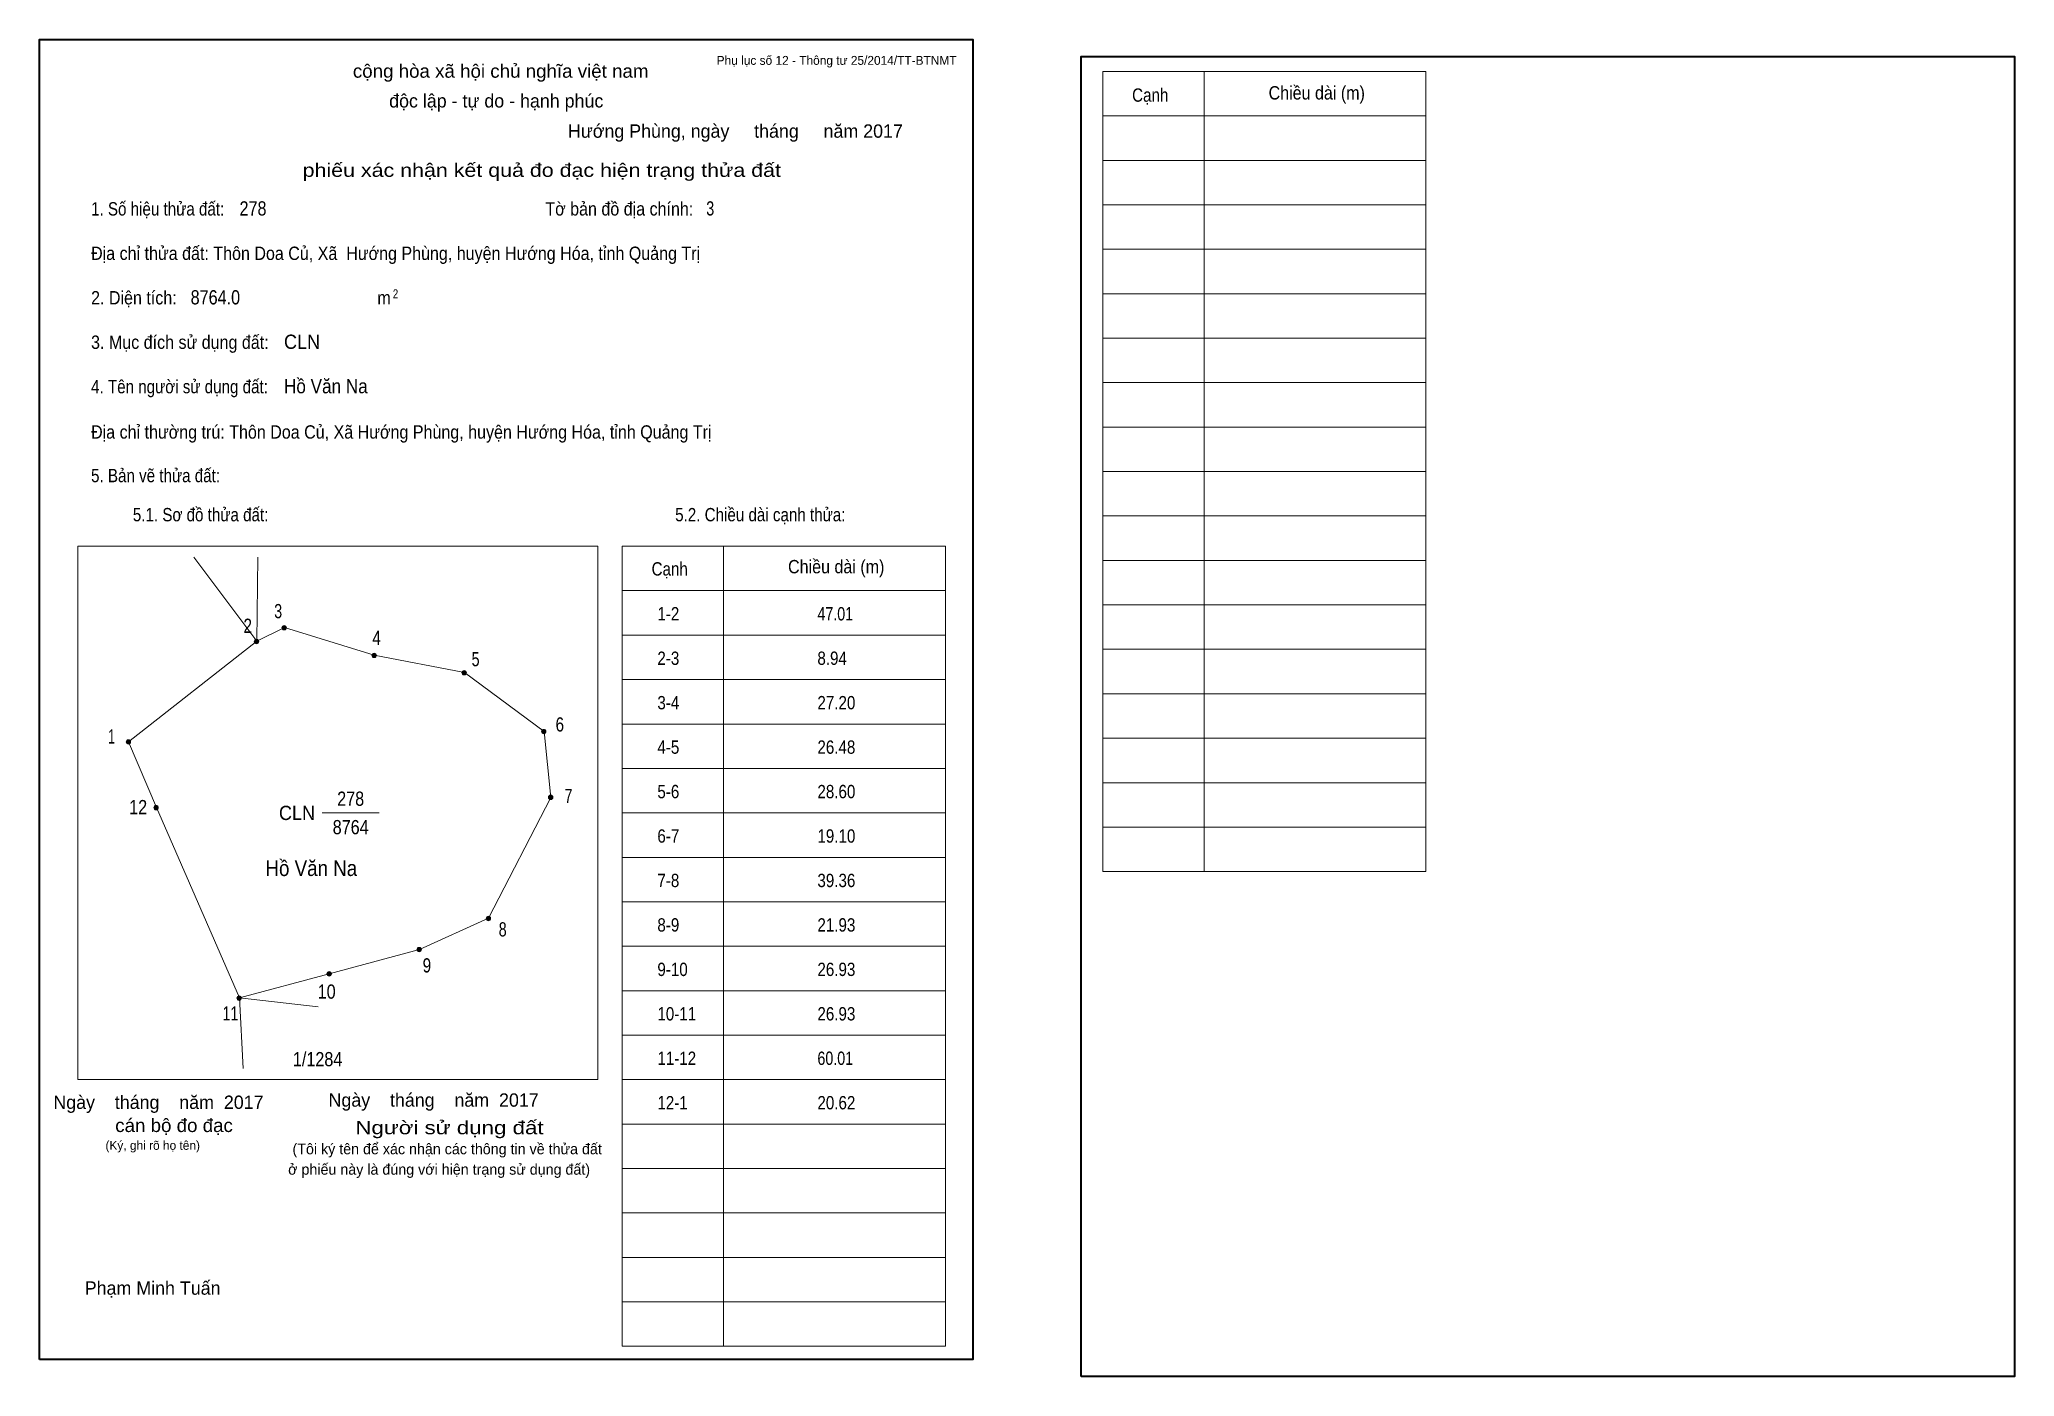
# Model space of a CAD drawing. Header units: centimetres. Extents: x 0 to 44.4, y -0.4 to 29.7.
import ezdxf
from ezdxf.enums import TextEntityAlignment as Align

# ---------------------------------------------------------------- set-up
doc = ezdxf.new("R2010")
doc.units = ezdxf.units.CM
doc.header["$LTSCALE"] = 0.12
for name, color, linetype in [('2', 7, 'Continuous'), ('30', 7, 'Continuous'), ('34', 7, 'Continuous')]:
    doc.layers.add(name, color=color, linetype=linetype)
for name, color, linetype, lineweight in [('32', 7, 'Continuous', 13), ('33', 7, 'Continuous', 13), ('6', 7, 'Continuous', 13), ('63', 7, 'Continuous', 13)]:
    doc.layers.add(name, color=color, linetype=linetype, lineweight=lineweight)

msp = doc.modelspace()

# ---------------------------------------------------------------- hatches: boundary and pattern name
at = {"layer": '32'}
for points in [[(5.5541, 16.466, 1), (5.4541, 16.466, 1)], [(4.9311, 16.1545, 1), (4.8311, 16.1545, 1)], [(7.5787, 15.843, 1), (7.4787, 15.843, 1)], [(9.6033, 15.4537, 1), (9.5033, 15.4537, 1)], [(2.05, 13.8963, 1), (1.95, 13.8963, 1)], [(11.3943, 14.1299, 1), (11.2943, 14.1299, 1)], [(2.673, 12.4168, 1), (2.573, 12.4168, 1)], [(11.55, 12.6504, 1), (11.45, 12.6504, 1)], [(10.1484, 9.925, 1), (10.0484, 9.925, 1)], [(8.591, 9.2242, 1), (8.491, 9.2242, 1)], [(6.5664, 8.6791, 1), (6.4664, 8.6791, 1)], [(4.5418, 8.134, 1), (4.4418, 8.134, 1)]]:
    msp.add_hatch(color=256, dxfattribs=at).paths.add_polyline_path(points)

# ---------------------------------------------------------------- linework, layer by layer
for centre in [(5.5041, 16.466), (4.8811, 16.1545), (7.5287, 15.843), (9.5533, 15.4537), (2, 13.8963), (11.3443, 14.1299), (2.623, 12.4168), (11.5, 12.6504), (10.0984, 9.925), (8.541, 9.2242), (6.5164, 8.6791), (4.4918, 8.134)]:
    msp.add_circle(centre, 0.05, dxfattribs=at)
at = {"layer": '33'}
msp.add_line((6.36, 12.3), (7.64, 12.3), dxfattribs=at)
at = {"layer": '6'}
for p, q in [((4.89, 16.16), (3.47, 18.05)), ((4.91, 18.05), (4.89, 16.16)), ((4.89, 16.16), (2, 13.9)), ((4.5, 8.14), (6.52, 8.68)), ((4.58, 6.55), (4.5, 8.14)), ((4.5, 8.14), (6.27, 7.94))]:
    msp.add_line(p, q, dxfattribs=at)
for points in [[(4.89, 16.16), (5.51, 16.47), (7.53, 15.85), (9.56, 15.46), (11.35, 14.13), (11.5, 12.65), (10.1, 9.93), (8.55, 9.23), (6.52, 8.68)], [(4.5, 8.14), (2.63, 12.42), (2, 13.9)]]:
    msp.add_lwpolyline(points, dxfattribs=at)
at = {"layer": '63'}
for p, q in [((23.92, 28.98), (31.19, 28.98)), ((23.92, 10.98), (23.92, 28.98)), ((26.2, 10.98), (26.2, 28.98)), ((31.19, 10.98), (31.19, 28.98)), ((23.92, 27.98), (31.19, 27.98)), ((23.92, 26.98), (31.19, 26.98)), ((23.92, 25.98), (31.19, 25.98)), ((23.92, 24.98), (31.19, 24.98)), ((23.92, 23.98), (31.19, 23.98)), ((23.92, 22.98), (31.19, 22.98)), ((23.92, 21.98), (31.19, 21.98)), ((23.92, 20.98), (31.19, 20.98)), ((23.92, 19.98), (31.19, 19.98)), ((23.92, 18.98), (31.19, 18.98)), ((0.86, 18.3), (12.56, 18.3)), ((0.86, 6.3), (0.86, 18.3)), ((12.56, 6.3), (12.56, 18.3)), ((13.11, 18.3), (20.38, 18.3)), ((13.11, 0.3), (13.11, 18.3)), ((15.39, 0.3), (15.39, 18.3)), ((20.38, 0.3), (20.38, 18.3)), ((23.92, 17.98), (31.19, 17.98)), ((13.11, 17.3), (20.38, 17.3)), ((23.92, 16.98), (31.19, 16.98)), ((13.11, 16.3), (20.38, 16.3)), ((23.92, 15.98), (31.19, 15.98)), ((13.11, 15.3), (20.38, 15.3)), ((23.92, 14.98), (31.19, 14.98)), ((13.11, 14.3), (20.38, 14.3)), ((23.92, 13.98), (31.19, 13.98)), ((13.11, 13.3), (20.38, 13.3)), ((23.92, 12.98), (31.19, 12.98)), ((13.11, 12.3), (20.38, 12.3)), ((23.92, 11.98), (31.19, 11.98)), ((13.11, 11.3), (20.38, 11.3)), ((23.92, 10.98), (31.19, 10.98)), ((13.11, 10.3), (20.38, 10.3)), ((13.11, 9.3), (20.38, 9.3)), ((13.11, 8.3), (20.38, 8.3)), ((13.11, 7.3), (20.38, 7.3)), ((0.86, 6.3), (12.56, 6.3)), ((13.11, 6.3), (20.38, 6.3)), ((13.11, 5.3), (20.38, 5.3)), ((13.11, 4.3), (20.38, 4.3)), ((13.11, 3.3), (20.38, 3.3)), ((13.11, 2.3), (20.38, 2.3)), ((13.11, 1.3), (20.38, 1.3)), ((13.11, 0.3), (20.38, 0.3))]:
    msp.add_line(p, q, dxfattribs=at)
at = {"layer": '63', "lineweight": 35}
for points in [[(0, 0), (0, 29.7), (21, 29.7), (21, 0)], [(23.43, -0.38), (23.43, 29.32), (44.43, 29.32), (44.43, -0.38)]]:
    msp.add_lwpolyline(points, close=True, dxfattribs=at)

# ---------------------------------------------------------------- texts
at = {"layer": '2', "width": 0.9}
msp.add_text('Hồ Văn Na', height=0.3503, dxfattribs=at).set_placement((6.115, 10.88), align=Align.CENTER)
at = {"layer": '30'}
for s, height, width, p in [('1-2', 0.3, 0.85, (13.9, 16.63)), ('47.01', 0.3, 0.8, (17.5, 16.63)), ('2-3', 0.3, 0.85, (13.9, 15.63)), ('8.94', 0.3, 0.85, (17.5, 15.63)), ('3-4', 0.3, 0.85, (13.9, 14.63)), ('27.20', 0.3, 0.85, (17.5, 14.63)), ('4-5', 0.3, 0.85, (13.9, 13.63)), ('26.48', 0.3, 0.85, (17.5, 13.63)), ('5-6', 0.3, 0.85, (13.9, 12.63)), ('28.60', 0.3, 0.85, (17.5, 12.63)), ('6-7', 0.3, 0.85, (13.9, 11.63)), ('19.10', 0.3, 0.85, (17.5, 11.63)), ('7-8', 0.3, 0.85, (13.9, 10.63)), ('39.36', 0.3, 0.85, (17.5, 10.63)), ('8-9', 0.3, 0.85, (13.9, 9.63)), ('21.93', 0.3, 0.85, (17.5, 9.63)), ('9-10', 0.3, 0.85, (13.9, 8.63)), ('26.93', 0.3, 0.85, (17.5, 8.63)), ('10-11', 0.3, 0.85, (13.9, 7.63)), ('26.93', 0.3, 0.85, (17.5, 7.63)), ('1/1284', 0.32, 0.85, (5.7, 6.6)), ('11-12', 0.3, 0.85, (13.9, 6.63)), ('60.01', 0.3, 0.8, (17.5, 6.63)), ('12-1', 0.3, 0.85, (13.9, 5.63)), ('20.62', 0.3, 0.85, (17.5, 5.63))]:
    msp.add_text(s, height=height, dxfattribs=dict(at, width=width)).set_placement(p)
at = {"layer": '32'}
for s, width, p in [('3', 0.75, (5.37, 16.68)), ('2', 0.8, (4.685, 16.35)), ('4', 0.8, (7.585, 16.08)), ('5', 0.75, (9.81, 15.6)), ('6', 0.8, (11.705, 14.13)), ('1', 0.65, (1.62, 13.86)), ('12', 0.85, (2.22, 12.27)), ('7', 0.75, (11.9, 12.52)), ('8', 0.75, (10.42, 9.52)), ('9', 0.8, (8.715, 8.71)), ('10', 0.85, (6.46, 8.12)), ('11', 0.75, (4.295, 7.63))]:
    msp.add_text(s, height=0.32, dxfattribs=dict(at, width=width)).set_placement(p, align=Align.CENTER)
at = {"layer": '33', "width": 0.95}
msp.add_text('CLN', height=0.32, dxfattribs=at).set_placement((6.2, 12.14), align=Align.RIGHT)
at = {"layer": '33', "width": 0.85}
for s, p in [('278', (7, 12.46)), ('8764', (7, 11.82))]:
    msp.add_text(s, height=0.32, dxfattribs=at).set_placement(p, align=Align.CENTER)
at = {"layer": '34'}
for s, width, p in [('278', 0.85, (4.5, 25.74)), ('3', 0.75, (15, 25.74)), ('8764.0', 0.85, (3.4, 23.74)), ('CLN', 0.95, (5.5, 22.74)), ('Hồ Văn Na', 0.9, (5.5, 21.74))]:
    msp.add_text(s, height=0.32, dxfattribs=dict(at, width=width)).set_placement(p)
at = {"layer": '63'}
for s, height, p in [('Phụ lục số 12 - Thông tư 25/2014/TT-BTNMT', 0.2, (20.63, 29.13)), ('Ngày    tháng    năm  2017', 0.3, (5.04, 5.64)), ('Ngày    tháng    năm  2017', 0.3, (11.23, 5.69)), ('(Ký, ghi rõ họ tên)', 0.2, (3.61, 4.72))]:
    msp.add_text(s, height=height, dxfattribs=at).set_placement(p, align=Align.RIGHT)
at = {"layer": '63', "width": 1.05}
msp.add_text('cộng hòa xã hội chủ nghĩa việt nam', height=0.3, dxfattribs=at).set_placement((10.375, 28.84), align=Align.CENTER)
at = {"layer": '63'}
for s, height, p in [('độc lập - tự do - hạnh phúc', 0.3, (10.275, 28.17)), ('Hướng Phùng, ngày     tháng     năm 2017', 0.3, (15.655, 27.49)), ('(Tôi ký tên để xác nhận các thông tin về thửa đất ', 0.24, (9.215, 4.62)), ('ở phiếu này là đúng với hiện trạng sử dụng đất)', 0.24, (8.99, 4.16)), ('Phạm Minh Tuấn', 0.3, (2.545, 1.46))]:
    msp.add_text(s, height=height, dxfattribs=at).set_placement(p, align=Align.CENTER)
for s, height, width, p in [('Cạnh', 0.3, 0.85, (24.58, 28.3)), ('Chiều dài (m)', 0.3, 0.9, (27.65, 28.35)), ('1. Số hiệu thửa đất:', 0.3, 0.85, (1.16, 25.74)), ('Tờ bản đồ địa chính:', 0.3, 0.9, (11.38, 25.74)), ('Địa chỉ thửa đất: Thôn Doa Củ, Xã  Hướng Phùng, huyện Hướng Hóa, tỉnh Quảng Trị', 0.3, 0.9, (1.16, 24.74)), ('2. Diện tích:', 0.3, 0.9, (1.16, 23.74)), ('2', 0.2, 0.8, (7.95, 23.88)), ('m', 0.3, 0.9, (7.6, 23.74)), ('3. Mục đích sử dụng đất:', 0.3, 0.9, (1.16, 22.74)), ('4. Tên người sử dụng đất:', 0.3, 0.85, (1.16, 21.74)), ('Địa chỉ thường trú: Thôn Doa Củ, Xã Hướng Phùng, huyện Hướng Hóa, tỉnh Quảng Trị', 0.3, 0.9, (1.16, 20.72)), ('5. Bản vẽ thửa đất:', 0.3, 0.85, (1.16, 19.74)), ('5.1. Sơ đồ thửa đất:', 0.3, 0.85, (2.1, 18.86)), ('5.2. Chiều dài cạnh thửa:', 0.3, 0.85, (14.3, 18.86)), ('Cạnh', 0.3, 0.85, (13.77, 17.64)), ('Chiều dài (m)', 0.3, 0.9, (16.84, 17.69))]:
    msp.add_text(s, height=height, dxfattribs=dict(at, width=width)).set_placement(p)
for s, width, p in [('phiếu xác nhận kết quả đo đạc hiện trạng thửa đất', 1.2, (16.68, 26.61)), ('cán bộ đo đạc', 1.05, (4.35, 5.12)), ('Người sử dụng đất', 1.25, (11.34, 5.07))]:
    msp.add_text(s, height=0.3, dxfattribs=dict(at, width=width)).set_placement(p, align=Align.RIGHT)

doc.saveas('drawing.dxf')
